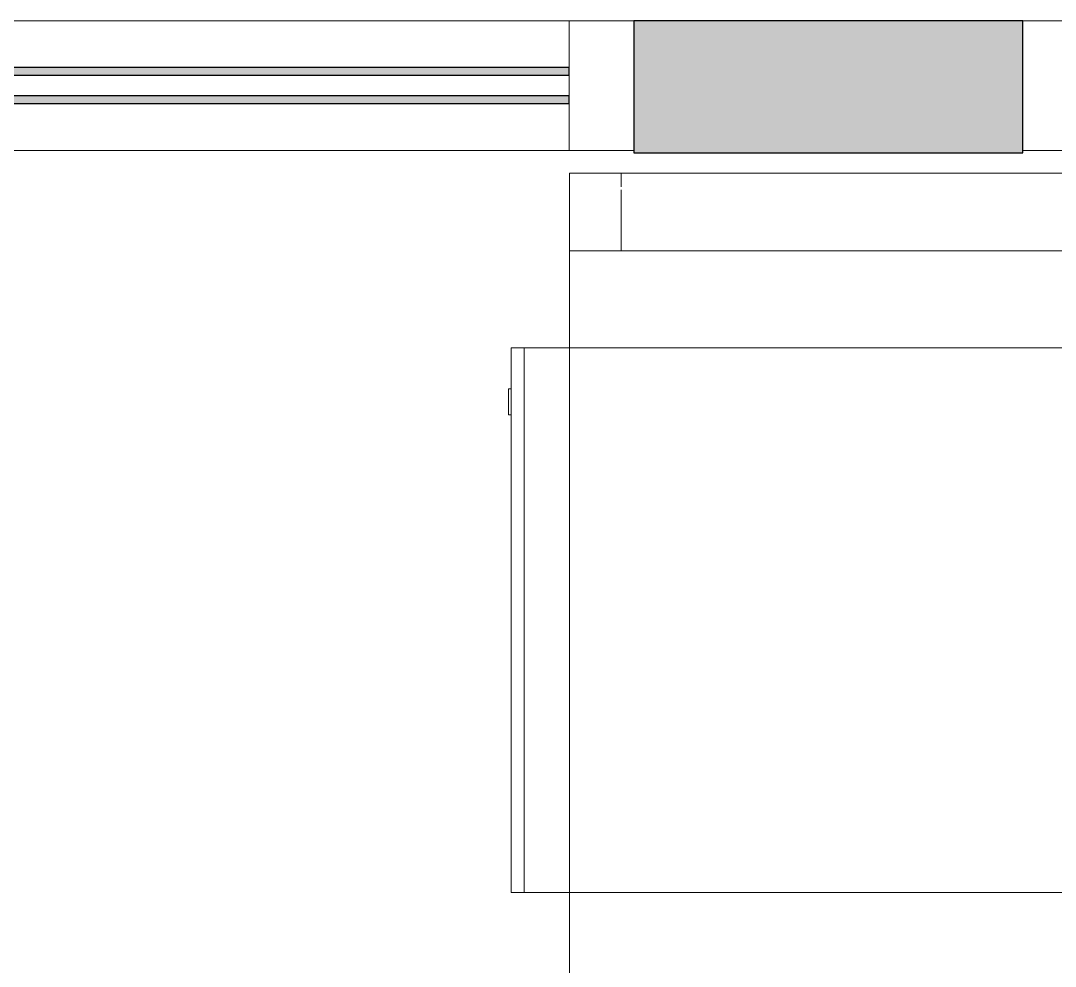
# Model space of a CAD drawing. Header units: millimetres. Extents: x 155927 to 326028, y -36033 to 97293.
# Drawn here: x 194678 to 195476, y 12878 to 13608 of the extents above; entities that cross this region are included whole.
import ezdxf

# ---------------------------------------------------------------- set-up
doc = ezdxf.new("R2010")
doc.units = ezdxf.units.MM
doc.header["$MEASUREMENT"] = 0
for name, color, linetype, lineweight in [('A-GLAZ-CURT', 7, 'CONTINUOUS', 9), ('A-GLAZ-CWMG', 7, 'CONTINUOUS', 9), ('A-WALL-PATT', 7, 'CONTINUOUS', 9), ('I-FURN', 8, 'CONTINUOUS', 9), ('I-WALL', 7, 'CONTINUOUS', 9)]:
    doc.layers.add(name, color=color, linetype=linetype, lineweight=lineweight)

msp = doc.modelspace()

# ---------------------------------------------------------------- hatches: boundary and pattern name
at = {"layer": 'A-GLAZ-CURT'}
h = msp.add_hatch(color=256, dxfattribs=at)
h.paths.add_polyline_path([(195062.54, 13543.61), (195100.83, 13543.61), (195100.83, 13549.61), (194250.83, 13549.61), (194250.83, 13543.61), (194455.95, 13543.61)], flags=0)
h.paths.add_polyline_path([(194250.83, 13565.61), (195100.83, 13565.61), (195100.83, 13571.61), (194250.83, 13571.61)], flags=0)
at = {"layer": 'A-WALL-PATT'}
h = msp.add_hatch(color=256, dxfattribs=at)
h.paths.add_polyline_path([(197800.83, 13505.61), (197800.83, 13607.61), (197546.13, 13607.61), (197546.13, 13505.61)], flags=0)
h.paths.add_polyline_path([(195150.83, 13505.61), (195450.83, 13505.61), (195450.83, 13607.61), (195150.83, 13607.61)], flags=0)
h.paths.add_polyline_path([(192358.53, 13505.61), (192450.83, 13505.61), (192450.83, 13607.61), (192150.83, 13607.61), (192150.83, 13505.61)], flags=0)
h.paths.add_polyline_path([(189800.83, 13505.61), (190055.53, 13505.61), (190055.53, 13607.61), (189800.83, 13607.61)], flags=0)

# ---------------------------------------------------------------- linework, layer by layer
at = {"layer": 'A-GLAZ-CURT', "lineweight": 30}
for p, q in [((195100.83, 13571.61), (194250.83, 13571.61)), ((194250.83, 13565.61), (195100.83, 13565.61)), ((195100.83, 13565.61), (195100.83, 13571.61)), ((195100.83, 13549.61), (194250.83, 13549.61)), ((195100.83, 13543.61), (195100.83, 13549.61)), ((194250.83, 13543.61), (195100.83, 13543.61))]:
    msp.add_line(p, q, dxfattribs=at)
at = {"layer": 'A-GLAZ-CWMG'}
for p, q in [((194250.83, 13607.61), (195100.83, 13607.61)), ((194250.83, 13507.61), (195100.83, 13507.61))]:
    msp.add_line(p, q, dxfattribs=at)
at = {"layer": 'A-GLAZ-CWMG', "lineweight": 20}
for p, q in [((195150.83, 13607.61), (195100.83, 13607.61)), ((195100.83, 13607.61), (195100.83, 13507.61)), ((195150.83, 13507.61), (195150.83, 13607.61)), ((195100.83, 13507.61), (195150.83, 13507.61))]:
    msp.add_line(p, q, dxfattribs=at)
at = {"layer": 'A-GLAZ-CWMG', "lineweight": 20, "extrusion": (0, 0, -1)}
for p, q in [((195500.83, 13607.61), (195450.83, 13607.61)), ((195450.83, 13607.61), (195450.83, 13507.61)), ((195450.83, 13507.61), (195500.83, 13507.61))]:
    msp.add_line(p, q, dxfattribs=at)
at = {"layer": 'I-FURN'}
for p, q in [((195901.06, 13490.08), (195101.06, 13490.08)), ((195101.06, 13490.08), (195101.06, 12090.08)), ((195101.06, 12090.08), (195101.06, 13490.08)), ((195101.06, 13490.08), (195901.06, 13490.08)), ((195101.06, 13490.08), (195536.06, 13490.08)), ((195141.06, 13490.08), (195101.06, 13490.08)), ((195101.06, 13490.08), (195101.06, 13430.08)), ((195101.06, 13430.08), (195101.06, 13490.08)), ((196661.06, 13490.08), (195141.06, 13490.08)), ((195141.06, 13479.5), (195141.06, 13490.08)), ((195141.06, 13479.5), (195141.06, 13490.08)), ((195141.06, 13430.08), (195141.06, 13477.18)), ((195141.06, 13430.08), (195141.06, 13477.18)), ((195101.06, 13430.08), (195140.54, 13430.08)), ((195536.06, 13430.08), (195101.06, 13430.08)), ((195141.06, 13430.08), (196661.06, 13430.08)), ((195066.23, 13355.18), (195056.23, 13355.18)), ((195056.23, 13355.18), (195056.23, 12935.18)), ((195066.23, 12935.18), (195066.23, 13355.18)), ((195101.06, 13355.18), (195066.23, 13355.18)), ((195066.23, 13355.18), (195066.23, 12935.18)), ((195621.23, 13355.18), (195101.06, 13355.18)), ((195056.23, 13323.57), (195054.23, 13323.57)), ((195054.23, 13303.57), (195054.23, 13323.57)), ((195054.23, 13323.57), (195054.23, 13303.57)), ((195054.23, 13303.57), (195056.23, 13303.57)), ((195056.23, 12935.18), (195066.23, 12935.18)), ((195066.23, 12935.18), (195101.06, 12935.18)), ((195101.06, 12935.18), (195621.23, 12935.18))]:
    msp.add_line(p, q, dxfattribs=at)
at = {"layer": 'I-WALL', "lineweight": 30}
for p, q in [((195450.83, 13607.61), (195150.83, 13607.61)), ((195150.83, 13607.61), (195150.83, 13505.61)), ((195450.83, 13505.61), (195450.83, 13607.61)), ((195150.83, 13505.61), (195450.83, 13505.61))]:
    msp.add_line(p, q, dxfattribs=at)

doc.saveas('drawing.dxf')
